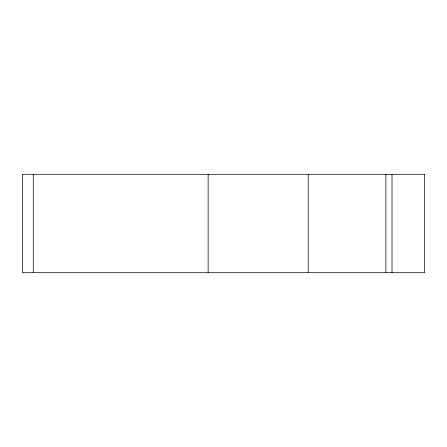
<?xml version="1.0" encoding="UTF-8"?>
<svg xmlns="http://www.w3.org/2000/svg" width="447" height="447" viewBox="0 0 447 447"><rect width="100%" height="100%" fill="white"/><g stroke="black" fill="none" stroke-linecap="round" stroke-linejoin="round"><path stroke-width="0.67" d="M392.019 174.308L392.019 272.692M385.873 174.308L385.873 272.692M308.229 174.308L308.229 272.692M208.129 174.308L208.129 272.692M33.257 174.308L33.257 272.692M424.65 174.308L22.35 174.308L22.35 272.692L424.65 272.692L424.65 174.308"/></g></svg>
